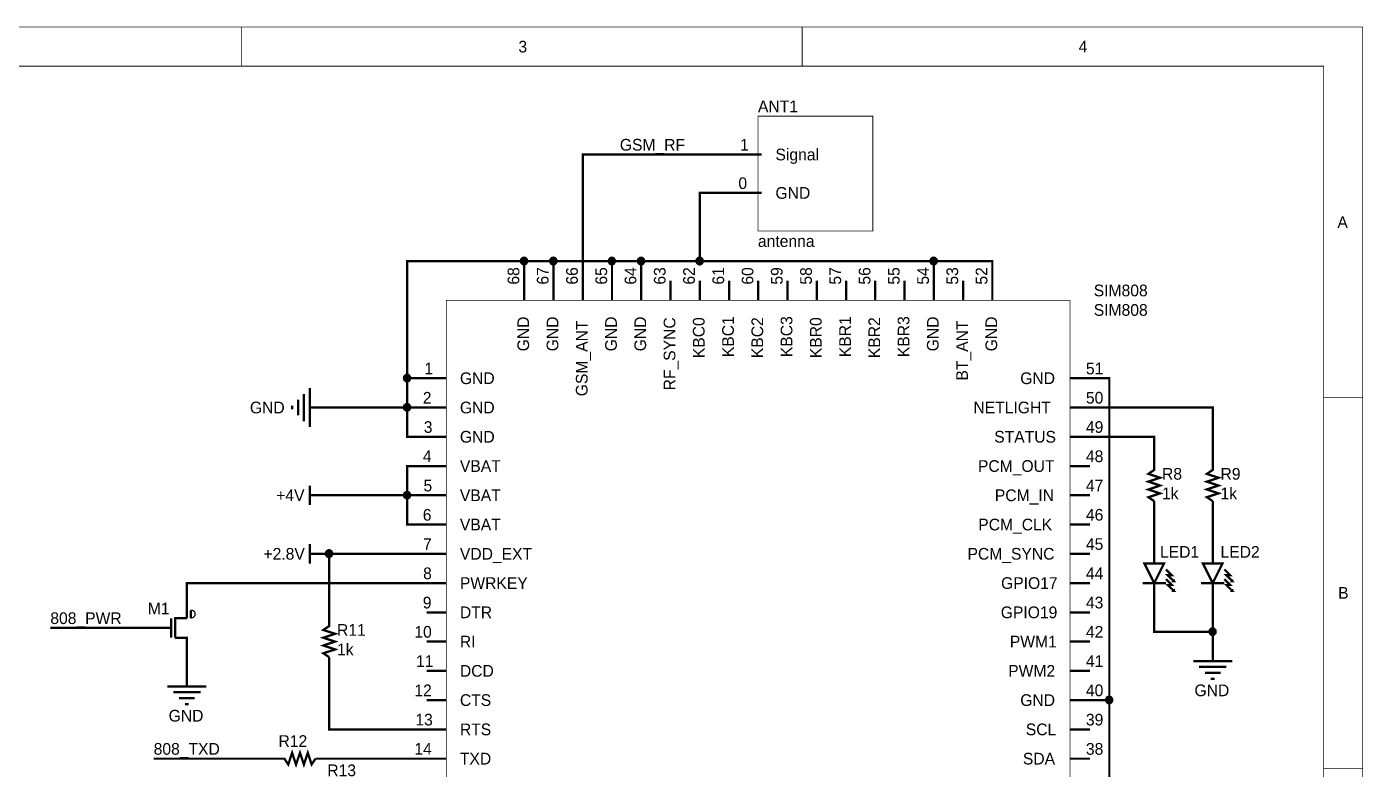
# Model space of a CAD drawing. Extents: x 0 to 292, y 0 to 193.
# Drawn here: x 118.1 to 292.1, y 96.4 to 193.1 of the extents above; entities that cross this region are included whole.
import ezdxf

# ---------------------------------------------------------------- set-up
doc = ezdxf.new("R2010")
doc.units = 0
doc.layers.add('SHEET', color=255, linetype='CONTINUOUS')

msp = doc.modelspace()

# ---------------------------------------------------------------- linework, layer by layer
at = {"layer": 'SHEET'}
for points, const_width in [([(0, 193.04), (292.06, 193.04), (292.06, 0.04), (0, 0.04), (0, 193.04)], 0.0991), ([(146.05, 187.96), (146.05, 193.04)], 0.0991), ([(219.07, 187.96), (219.07, 193.04)], 0.0991), ([(5.08, 187.96), (286.98, 187.96), (286.98, 5.12), (5.08, 5.12), (5.08, 187.96)], 0.0991), ([(213.32, 181.45), (228.28, 181.45), (228.28, 166.49), (213.32, 166.49), (213.32, 181.45)], 0.0991), ([(190.5, 160.02), (190.5, 176.45), (210.82, 176.45)], 0.3), ([(213.82, 176.45), (210.82, 176.45)], 0.3), ([(210.82, 171.45), (205.74, 171.45), (205.74, 162.56)], 0.3), ([(213.82, 171.45), (210.82, 171.45)], 0.3), ([(198.12, 160.02), (198.12, 162.56), (194.31, 162.56), (186.69, 162.56), (182.88, 162.56), (167.64, 162.56), (167.64, 147.32)], 0.3), ([(182.88, 160.02), (182.88, 162.56)], 0.3), ([(186.69, 160.02), (186.69, 162.56)], 0.3), ([(194.31, 160.02), (194.31, 162.56)], 0.3), ([(243.84, 160.02), (243.84, 162.56), (236.22, 162.56), (205.74, 162.56), (198.12, 162.56)], 0.3), ([(236.22, 160.02), (236.22, 162.56)], 0.3), ([(182.88, 157.48), (182.88, 160.02)], 0.3), ([(186.69, 157.48), (186.69, 160.02)], 0.3), ([(190.5, 157.48), (190.5, 160.02)], 0.3), ([(194.31, 157.48), (194.31, 160.02)], 0.3), ([(198.12, 157.48), (198.12, 160.02)], 0.3), ([(201.93, 157.48), (201.93, 160.02)], 0.3), ([(205.74, 157.48), (205.74, 160.02)], 0.3), ([(209.55, 157.48), (209.55, 160.02)], 0.3), ([(213.36, 157.48), (213.36, 160.02)], 0.3), ([(217.17, 157.48), (217.17, 160.02)], 0.3), ([(220.98, 157.48), (220.98, 160.02)], 0.3), ([(224.79, 157.48), (224.79, 160.02)], 0.3), ([(228.6, 157.48), (228.6, 160.02)], 0.3), ([(232.41, 157.48), (232.41, 160.02)], 0.3), ([(236.22, 157.48), (236.22, 160.02)], 0.3), ([(240.03, 157.48), (240.03, 160.02)], 0.3), ([(243.84, 157.48), (243.84, 160.02)], 0.3), ([(172.72, 157.48), (253.96, 157.48), (253.96, 76.24), (172.72, 76.24), (172.72, 157.48)], 0.0991), ([(170.18, 147.32), (167.64, 147.32), (167.64, 143.51), (167.64, 139.7), (170.18, 139.7)], 0.3), ([(172.72, 147.32), (170.18, 147.32)], 0.3), ([(254, 147.32), (256.54, 147.32)], 0.3), ([(256.54, 147.32), (259.08, 147.32), (259.08, 105.41), (259.08, 90.17)], 0.3), ([(153.42, 144.53), (153.42, 142.49)], 0.3), ([(154.18, 145.29), (154.18, 141.73)], 0.3), ([(154.94, 146.05), (154.94, 140.97)], 0.3), ([(287.02, 144.78), (292.1, 144.78)], 0.0991), ([(152.65, 143.76), (152.65, 143.26)], 0.3), ([(157.48, 143.51), (154.94, 143.51)], 0.3), ([(167.64, 143.51), (157.48, 143.51)], 0.3), ([(170.18, 143.51), (167.64, 143.51)], 0.3), ([(172.72, 143.51), (170.18, 143.51)], 0.3), ([(254, 143.51), (256.54, 143.51)], 0.3), ([(256.54, 143.51), (272.54, 143.51), (272.54, 138.43)], 0.3), ([(172.72, 139.7), (170.18, 139.7)], 0.3), ([(254, 139.7), (256.54, 139.7)], 0.3), ([(256.54, 139.7), (264.92, 139.7), (264.92, 138.43)], 0.3), ([(264.92, 135.89), (264.92, 138.43)], 0.3), ([(272.54, 135.89), (272.54, 138.43)], 0.3), ([(170.18, 135.89), (167.64, 135.89), (167.64, 132.08), (167.64, 128.27), (170.18, 128.27)], 0.3), ([(172.72, 135.89), (170.18, 135.89)], 0.3), ([(254, 135.89), (256.54, 135.89)], 0.3), ([(264.92, 135.89), (264.92, 135.38), (264.16, 134.87), (265.68, 134.37), (264.16, 133.86), (265.68, 133.35), (264.16, 132.84), (265.68, 132.33), (264.16, 131.83), (264.92, 131.32)], 0.3), ([(272.54, 135.89), (272.54, 135.38), (271.78, 134.87), (273.3, 134.37), (271.78, 133.86), (273.3, 133.35), (271.78, 132.84), (273.3, 132.33), (271.78, 131.83), (272.54, 131.32)], 0.3), ([(154.94, 133.35), (154.94, 130.81)], 0.3), ([(157.48, 132.08), (154.94, 132.08)], 0.3), ([(167.64, 132.08), (157.48, 132.08)], 0.3), ([(170.18, 132.08), (167.64, 132.08)], 0.3), ([(172.72, 132.08), (170.18, 132.08)], 0.3), ([(254, 132.08), (256.54, 132.08)], 0.3), ([(264.92, 130.81), (264.92, 131.32)], 0.3), ([(264.92, 130.81), (264.92, 128.27)], 0.3), ([(272.54, 130.81), (272.54, 131.32)], 0.3), ([(272.54, 130.81), (272.54, 128.27)], 0.3), ([(172.72, 128.27), (170.18, 128.27)], 0.3), ([(254, 128.27), (256.54, 128.27)], 0.3), ([(264.92, 128.27), (264.92, 125.73)], 0.3), ([(272.54, 128.27), (272.54, 125.73)], 0.3), ([(154.94, 125.73), (154.94, 123.19)], 0.3), ([(264.92, 123.19), (264.92, 125.73)], 0.3), ([(272.54, 123.19), (272.54, 125.73)], 0.3), ([(157.48, 124.46), (154.94, 124.46)], 0.3), ([(157.48, 118.11), (157.48, 124.46), (170.18, 124.46)], 0.3), ([(172.72, 124.46), (170.18, 124.46)], 0.3), ([(254, 124.46), (256.54, 124.46)], 0.3), ([(263.65, 123.19), (264.92, 120.65), (266.19, 123.19), (263.65, 123.19)], 0.3), ([(266.45, 122.43), (267.21, 121.67), (266.7, 121.67), (267.46, 120.9), (267.21, 120.9), (267.46, 120.9), (267.46, 121.16)], 0.3), ([(271.27, 123.19), (272.54, 120.65), (273.81, 123.19), (271.27, 123.19)], 0.3), ([(274.07, 122.43), (274.83, 121.67), (274.32, 121.67), (275.08, 120.9), (274.83, 120.9), (275.08, 120.9), (275.08, 121.16)], 0.3), ([(170.18, 120.65), (138.94, 120.65), (138.94, 119.89)], 0.3), ([(172.72, 120.65), (170.18, 120.65)], 0.3), ([(254, 120.65), (256.54, 120.65)], 0.3), ([(266.45, 120.65), (263.4, 120.65)], 0.3), ([(264.92, 120.65), (264.92, 118.11)], 0.3), ([(266.45, 121.16), (267.21, 120.4), (266.7, 120.4), (267.46, 119.63), (267.21, 119.63), (267.46, 119.63), (267.46, 119.89)], 0.3), ([(274.07, 120.65), (271.02, 120.65)], 0.3), ([(272.54, 120.65), (272.54, 118.11)], 0.3), ([(274.07, 121.16), (274.83, 120.4), (274.32, 120.4), (275.08, 119.63), (274.83, 119.63), (275.08, 119.63), (275.08, 119.89)], 0.3), ([(138.94, 117.35), (138.94, 119.89)], 0.3), ([(138.94, 116.08), (138.94, 117.35)], 0.3), ([(139.45, 117.09), (139.45, 116.08)], 0.3), ([(157.48, 115.57), (157.48, 118.11)], 0.3), ([(172.72, 116.84), (170.18, 116.84)], 0.3), ([(254, 116.84), (256.54, 116.84)], 0.3), ([(264.92, 118.11), (264.92, 114.3), (272.54, 114.3)], 0.3), ([(272.54, 118.11), (272.54, 114.3), (272.54, 113.03)], 0.3), ([(133.35, 114.81), (121.16, 114.81)], 0.3), ([(135.89, 114.81), (133.35, 114.81)], 0.3), ([(136.91, 114.81), (135.89, 114.81)], 0.3), ([(136.91, 113.54), (136.91, 116.08)], 0.3), ([(137.41, 113.54), (137.41, 116.08), (138.94, 116.08)], 0.3), ([(157.48, 115.57), (157.48, 115.06), (156.72, 114.55), (158.24, 114.05), (156.72, 113.54), (158.24, 113.03), (156.72, 112.52), (158.24, 112.01), (156.72, 111.51), (157.48, 111)], 0.3), ([(137.41, 113.54), (138.94, 113.54), (138.94, 112.27)], 0.3), ([(172.72, 113.03), (170.18, 113.03)], 0.3), ([(254, 113.03), (256.54, 113.03)], 0.3), ([(272.54, 113.03), (272.54, 110.49)], 0.3), ([(138.94, 112.27), (138.94, 109.73)], 0.3), ([(138.94, 109.73), (138.94, 107.19)], 0.3), ([(157.48, 110.49), (157.48, 111)], 0.3), ([(157.48, 110.49), (157.48, 107.95)], 0.3), ([(270, 110.49), (275.08, 110.49)], 0.3), ([(270.76, 109.73), (274.32, 109.73)], 0.3), ([(170.18, 101.6), (157.48, 101.6), (157.48, 107.95)], 0.3), ([(172.72, 109.22), (170.18, 109.22)], 0.3), ([(254, 109.22), (256.54, 109.22)], 0.3), ([(271.53, 108.97), (273.56, 108.97)], 0.3), ([(272.29, 108.2), (272.8, 108.2)], 0.3), ([(136.4, 107.19), (141.48, 107.19)], 0.3), ([(137.16, 106.43), (140.72, 106.43)], 0.3), ([(137.92, 105.66), (139.95, 105.66)], 0.3), ([(138.68, 104.9), (139.19, 104.9)], 0.3), ([(172.72, 105.41), (170.18, 105.41)], 0.3), ([(254, 105.41), (256.54, 105.41)], 0.3), ([(256.54, 105.41), (259.08, 105.41)], 0.3), ([(172.72, 101.6), (170.18, 101.6)], 0.3), ([(254, 101.6), (256.54, 101.6)], 0.3), ([(134.62, 97.79), (148.59, 97.79)], 0.3), ([(151.13, 97.79), (148.59, 97.79)], 0.3), ([(151.13, 97.79), (151.64, 97.79), (152.15, 97.03), (152.65, 98.55), (153.16, 97.03), (153.67, 98.55), (154.18, 97.03), (154.69, 98.55), (155.19, 97.03), (155.7, 97.79)], 0.3), ([(156.21, 97.79), (155.7, 97.79)], 0.3), ([(156.21, 97.79), (158.75, 97.79)], 0.3), ([(158.75, 97.79), (170.18, 97.79)], 0.3), ([(172.72, 97.79), (170.18, 97.79)], 0.3), ([(254, 97.79), (256.54, 97.79)], 0.3), ([(287.02, 96.52), (292.1, 96.52)], 0.0991)]:
    msp.add_lwpolyline(points, dxfattribs=dict(at, const_width=const_width))
at = {"layer": 'SHEET', "const_width": 0.508}
for points in [[(182.63, 162.56, 1), (183.13, 162.56, 1)], [(186.44, 162.56, 1), (186.94, 162.56, 1)], [(194.06, 162.56, 1), (194.56, 162.56, 1)], [(197.87, 162.56, 1), (198.37, 162.56, 1)], [(205.49, 162.56, 1), (205.99, 162.56, 1)], [(235.97, 162.56, 1), (236.47, 162.56, 1)], [(167.39, 147.32, 1), (167.89, 147.32, 1)], [(167.39, 143.51, 1), (167.89, 143.51, 1)], [(167.39, 132.08, 1), (167.89, 132.08, 1)], [(157.23, 124.46, 1), (157.73, 124.46, 1)], [(272.29, 114.3, 1), (272.8, 114.3, 1)], [(258.83, 105.41, 1), (259.33, 105.41, 1)]]:
    msp.add_lwpolyline(points, format="xyb", close=True, dxfattribs=at)
at = {"layer": 'SHEET'}
for points in [[(182.86, 163.07), (182.76, 163.06), (182.67, 163.03), (182.59, 162.99), (182.51, 162.93), (182.45, 162.85), (182.41, 162.77), (182.38, 162.68), (182.37, 162.58), (182.38, 162.49), (182.41, 162.39), (182.45, 162.31), (182.51, 162.24), (182.59, 162.18), (182.67, 162.13), (182.76, 162.1), (182.86, 162.09), (182.95, 162.1), (183.05, 162.13), (183.13, 162.18), (183.2, 162.24), (183.26, 162.31), (183.31, 162.39), (183.34, 162.49), (183.35, 162.58), (183.34, 162.68), (183.31, 162.77), (183.26, 162.85), (183.2, 162.93), (183.13, 162.99), (183.05, 163.03), (182.95, 163.06)], [(182.86, 163.07), (182.76, 163.06), (182.67, 163.03), (182.59, 162.99), (182.51, 162.93), (182.45, 162.85), (182.41, 162.77), (182.38, 162.68), (182.37, 162.58), (182.38, 162.49), (182.41, 162.39), (182.45, 162.31), (182.51, 162.24), (182.59, 162.18), (182.67, 162.13), (182.76, 162.1), (182.86, 162.09), (182.95, 162.1), (183.05, 162.13), (183.13, 162.18), (183.2, 162.24), (183.26, 162.31), (183.31, 162.39), (183.34, 162.49), (183.35, 162.58), (183.34, 162.68), (183.31, 162.77), (183.26, 162.85), (183.2, 162.93), (183.13, 162.99), (183.05, 163.03), (182.95, 163.06)], [(182.86, 163.07), (182.76, 163.06), (182.67, 163.03), (182.59, 162.99), (182.51, 162.93), (182.45, 162.85), (182.41, 162.77), (182.38, 162.68), (182.37, 162.58), (182.38, 162.49), (182.41, 162.39), (182.45, 162.31), (182.51, 162.24), (182.59, 162.18), (182.67, 162.13), (182.76, 162.1), (182.86, 162.09), (182.95, 162.1), (183.05, 162.13), (183.13, 162.18), (183.2, 162.24), (183.26, 162.31), (183.31, 162.39), (183.34, 162.49), (183.35, 162.58), (183.34, 162.68), (183.31, 162.77), (183.26, 162.85), (183.2, 162.93), (183.13, 162.99), (183.05, 163.03), (182.95, 163.06)], [(182.86, 163.07), (182.76, 163.06), (182.67, 163.03), (182.59, 162.99), (182.51, 162.93), (182.45, 162.85), (182.41, 162.77), (182.38, 162.68), (182.37, 162.58), (182.38, 162.49), (182.41, 162.39), (182.45, 162.31), (182.51, 162.24), (182.59, 162.18), (182.67, 162.13), (182.76, 162.1), (182.86, 162.09), (182.95, 162.1), (183.05, 162.13), (183.13, 162.18), (183.2, 162.24), (183.26, 162.31), (183.31, 162.39), (183.34, 162.49), (183.35, 162.58), (183.34, 162.68), (183.31, 162.77), (183.26, 162.85), (183.2, 162.93), (183.13, 162.99), (183.05, 163.03), (182.95, 163.06)], [(186.67, 163.07), (186.57, 163.06), (186.48, 163.03), (186.4, 162.99), (186.32, 162.93), (186.26, 162.85), (186.22, 162.77), (186.19, 162.68), (186.18, 162.58), (186.19, 162.49), (186.22, 162.39), (186.26, 162.31), (186.32, 162.24), (186.4, 162.18), (186.48, 162.13), (186.57, 162.1), (186.67, 162.09), (186.76, 162.1), (186.86, 162.13), (186.94, 162.18), (187.01, 162.24), (187.07, 162.31), (187.12, 162.39), (187.15, 162.49), (187.16, 162.58), (187.15, 162.68), (187.12, 162.77), (187.07, 162.85), (187.01, 162.93), (186.94, 162.99), (186.86, 163.03), (186.76, 163.06)], [(186.67, 163.07), (186.57, 163.06), (186.48, 163.03), (186.4, 162.99), (186.32, 162.93), (186.26, 162.85), (186.22, 162.77), (186.19, 162.68), (186.18, 162.58), (186.19, 162.49), (186.22, 162.39), (186.26, 162.31), (186.32, 162.24), (186.4, 162.18), (186.48, 162.13), (186.57, 162.1), (186.67, 162.09), (186.76, 162.1), (186.86, 162.13), (186.94, 162.18), (187.01, 162.24), (187.07, 162.31), (187.12, 162.39), (187.15, 162.49), (187.16, 162.58), (187.15, 162.68), (187.12, 162.77), (187.07, 162.85), (187.01, 162.93), (186.94, 162.99), (186.86, 163.03), (186.76, 163.06)], [(186.67, 163.07), (186.57, 163.06), (186.48, 163.03), (186.4, 162.99), (186.32, 162.93), (186.26, 162.85), (186.22, 162.77), (186.19, 162.68), (186.18, 162.58), (186.19, 162.49), (186.22, 162.39), (186.26, 162.31), (186.32, 162.24), (186.4, 162.18), (186.48, 162.13), (186.57, 162.1), (186.67, 162.09), (186.76, 162.1), (186.86, 162.13), (186.94, 162.18), (187.01, 162.24), (187.07, 162.31), (187.12, 162.39), (187.15, 162.49), (187.16, 162.58), (187.15, 162.68), (187.12, 162.77), (187.07, 162.85), (187.01, 162.93), (186.94, 162.99), (186.86, 163.03), (186.76, 163.06)], [(186.67, 163.07), (186.57, 163.06), (186.48, 163.03), (186.4, 162.99), (186.32, 162.93), (186.26, 162.85), (186.22, 162.77), (186.19, 162.68), (186.18, 162.58), (186.19, 162.49), (186.22, 162.39), (186.26, 162.31), (186.32, 162.24), (186.4, 162.18), (186.48, 162.13), (186.57, 162.1), (186.67, 162.09), (186.76, 162.1), (186.86, 162.13), (186.94, 162.18), (187.01, 162.24), (187.07, 162.31), (187.12, 162.39), (187.15, 162.49), (187.16, 162.58), (187.15, 162.68), (187.12, 162.77), (187.07, 162.85), (187.01, 162.93), (186.94, 162.99), (186.86, 163.03), (186.76, 163.06)], [(194.29, 163.07), (194.19, 163.06), (194.1, 163.03), (194.02, 162.99), (193.94, 162.93), (193.88, 162.85), (193.84, 162.77), (193.81, 162.68), (193.8, 162.58), (193.81, 162.49), (193.84, 162.39), (193.88, 162.31), (193.94, 162.24), (194.02, 162.18), (194.1, 162.13), (194.19, 162.1), (194.29, 162.09), (194.38, 162.1), (194.48, 162.13), (194.56, 162.18), (194.63, 162.24), (194.69, 162.31), (194.74, 162.39), (194.77, 162.49), (194.78, 162.58), (194.77, 162.68), (194.74, 162.77), (194.69, 162.85), (194.63, 162.93), (194.56, 162.99), (194.48, 163.03), (194.38, 163.06)], [(194.29, 163.07), (194.19, 163.06), (194.1, 163.03), (194.02, 162.99), (193.94, 162.93), (193.88, 162.85), (193.84, 162.77), (193.81, 162.68), (193.8, 162.58), (193.81, 162.49), (193.84, 162.39), (193.88, 162.31), (193.94, 162.24), (194.02, 162.18), (194.1, 162.13), (194.19, 162.1), (194.29, 162.09), (194.38, 162.1), (194.48, 162.13), (194.56, 162.18), (194.63, 162.24), (194.69, 162.31), (194.74, 162.39), (194.77, 162.49), (194.78, 162.58), (194.77, 162.68), (194.74, 162.77), (194.69, 162.85), (194.63, 162.93), (194.56, 162.99), (194.48, 163.03), (194.38, 163.06)], [(194.29, 163.07), (194.19, 163.06), (194.1, 163.03), (194.02, 162.99), (193.94, 162.93), (193.88, 162.85), (193.84, 162.77), (193.81, 162.68), (193.8, 162.58), (193.81, 162.49), (193.84, 162.39), (193.88, 162.31), (193.94, 162.24), (194.02, 162.18), (194.1, 162.13), (194.19, 162.1), (194.29, 162.09), (194.38, 162.1), (194.48, 162.13), (194.56, 162.18), (194.63, 162.24), (194.69, 162.31), (194.74, 162.39), (194.77, 162.49), (194.78, 162.58), (194.77, 162.68), (194.74, 162.77), (194.69, 162.85), (194.63, 162.93), (194.56, 162.99), (194.48, 163.03), (194.38, 163.06)], [(194.29, 163.07), (194.19, 163.06), (194.1, 163.03), (194.02, 162.99), (193.94, 162.93), (193.88, 162.85), (193.84, 162.77), (193.81, 162.68), (193.8, 162.58), (193.81, 162.49), (193.84, 162.39), (193.88, 162.31), (193.94, 162.24), (194.02, 162.18), (194.1, 162.13), (194.19, 162.1), (194.29, 162.09), (194.38, 162.1), (194.48, 162.13), (194.56, 162.18), (194.63, 162.24), (194.69, 162.31), (194.74, 162.39), (194.77, 162.49), (194.78, 162.58), (194.77, 162.68), (194.74, 162.77), (194.69, 162.85), (194.63, 162.93), (194.56, 162.99), (194.48, 163.03), (194.38, 163.06)], [(198.1, 163.07), (198, 163.06), (197.91, 163.03), (197.83, 162.99), (197.76, 162.93), (197.69, 162.85), (197.65, 162.77), (197.62, 162.68), (197.61, 162.58), (197.62, 162.49), (197.65, 162.39), (197.69, 162.31), (197.76, 162.24), (197.83, 162.18), (197.91, 162.13), (198, 162.1), (198.1, 162.09), (198.19, 162.1), (198.29, 162.13), (198.37, 162.18), (198.44, 162.24), (198.5, 162.31), (198.55, 162.39), (198.58, 162.49), (198.59, 162.58), (198.58, 162.68), (198.55, 162.77), (198.5, 162.85), (198.44, 162.93), (198.37, 162.99), (198.29, 163.03), (198.19, 163.06)], [(198.1, 163.07), (198, 163.06), (197.91, 163.03), (197.83, 162.99), (197.76, 162.93), (197.69, 162.85), (197.65, 162.77), (197.62, 162.68), (197.61, 162.58), (197.62, 162.49), (197.65, 162.39), (197.69, 162.31), (197.76, 162.24), (197.83, 162.18), (197.91, 162.13), (198, 162.1), (198.1, 162.09), (198.19, 162.1), (198.29, 162.13), (198.37, 162.18), (198.44, 162.24), (198.5, 162.31), (198.55, 162.39), (198.58, 162.49), (198.59, 162.58), (198.58, 162.68), (198.55, 162.77), (198.5, 162.85), (198.44, 162.93), (198.37, 162.99), (198.29, 163.03), (198.19, 163.06)], [(198.1, 163.07), (198, 163.06), (197.91, 163.03), (197.83, 162.99), (197.76, 162.93), (197.69, 162.85), (197.65, 162.77), (197.62, 162.68), (197.61, 162.58), (197.62, 162.49), (197.65, 162.39), (197.69, 162.31), (197.76, 162.24), (197.83, 162.18), (197.91, 162.13), (198, 162.1), (198.1, 162.09), (198.19, 162.1), (198.29, 162.13), (198.37, 162.18), (198.44, 162.24), (198.5, 162.31), (198.55, 162.39), (198.58, 162.49), (198.59, 162.58), (198.58, 162.68), (198.55, 162.77), (198.5, 162.85), (198.44, 162.93), (198.37, 162.99), (198.29, 163.03), (198.19, 163.06)], [(198.1, 163.07), (198, 163.06), (197.91, 163.03), (197.83, 162.99), (197.76, 162.93), (197.69, 162.85), (197.65, 162.77), (197.62, 162.68), (197.61, 162.58), (197.62, 162.49), (197.65, 162.39), (197.69, 162.31), (197.76, 162.24), (197.83, 162.18), (197.91, 162.13), (198, 162.1), (198.1, 162.09), (198.19, 162.1), (198.29, 162.13), (198.37, 162.18), (198.44, 162.24), (198.5, 162.31), (198.55, 162.39), (198.58, 162.49), (198.59, 162.58), (198.58, 162.68), (198.55, 162.77), (198.5, 162.85), (198.44, 162.93), (198.37, 162.99), (198.29, 163.03), (198.19, 163.06)], [(205.72, 163.07), (205.62, 163.06), (205.53, 163.03), (205.45, 162.99), (205.38, 162.93), (205.31, 162.85), (205.27, 162.77), (205.24, 162.68), (205.23, 162.58), (205.24, 162.49), (205.27, 162.39), (205.31, 162.31), (205.38, 162.24), (205.45, 162.18), (205.53, 162.13), (205.62, 162.1), (205.72, 162.09), (205.81, 162.1), (205.91, 162.13), (205.99, 162.18), (206.06, 162.24), (206.12, 162.31), (206.17, 162.39), (206.2, 162.49), (206.21, 162.58), (206.2, 162.68), (206.17, 162.77), (206.12, 162.85), (206.06, 162.93), (205.99, 162.99), (205.91, 163.03), (205.81, 163.06)], [(205.72, 163.07), (205.62, 163.06), (205.53, 163.03), (205.45, 162.99), (205.38, 162.93), (205.31, 162.85), (205.27, 162.77), (205.24, 162.68), (205.23, 162.58), (205.24, 162.49), (205.27, 162.39), (205.31, 162.31), (205.38, 162.24), (205.45, 162.18), (205.53, 162.13), (205.62, 162.1), (205.72, 162.09), (205.81, 162.1), (205.91, 162.13), (205.99, 162.18), (206.06, 162.24), (206.12, 162.31), (206.17, 162.39), (206.2, 162.49), (206.21, 162.58), (206.2, 162.68), (206.17, 162.77), (206.12, 162.85), (206.06, 162.93), (205.99, 162.99), (205.91, 163.03), (205.81, 163.06)], [(205.72, 163.07), (205.62, 163.06), (205.53, 163.03), (205.45, 162.99), (205.38, 162.93), (205.31, 162.85), (205.27, 162.77), (205.24, 162.68), (205.23, 162.58), (205.24, 162.49), (205.27, 162.39), (205.31, 162.31), (205.38, 162.24), (205.45, 162.18), (205.53, 162.13), (205.62, 162.1), (205.72, 162.09), (205.81, 162.1), (205.91, 162.13), (205.99, 162.18), (206.06, 162.24), (206.12, 162.31), (206.17, 162.39), (206.2, 162.49), (206.21, 162.58), (206.2, 162.68), (206.17, 162.77), (206.12, 162.85), (206.06, 162.93), (205.99, 162.99), (205.91, 163.03), (205.81, 163.06)], [(205.72, 163.07), (205.62, 163.06), (205.53, 163.03), (205.45, 162.99), (205.38, 162.93), (205.31, 162.85), (205.27, 162.77), (205.24, 162.68), (205.23, 162.58), (205.24, 162.49), (205.27, 162.39), (205.31, 162.31), (205.38, 162.24), (205.45, 162.18), (205.53, 162.13), (205.62, 162.1), (205.72, 162.09), (205.81, 162.1), (205.91, 162.13), (205.99, 162.18), (206.06, 162.24), (206.12, 162.31), (206.17, 162.39), (206.2, 162.49), (206.21, 162.58), (206.2, 162.68), (206.17, 162.77), (206.12, 162.85), (206.06, 162.93), (205.99, 162.99), (205.91, 163.03), (205.81, 163.06)], [(236.2, 163.07), (236.1, 163.06), (236.01, 163.03), (235.93, 162.99), (235.85, 162.93), (235.79, 162.85), (235.75, 162.77), (235.72, 162.68), (235.71, 162.58), (235.72, 162.49), (235.75, 162.39), (235.79, 162.31), (235.85, 162.24), (235.93, 162.18), (236.01, 162.13), (236.1, 162.1), (236.2, 162.09), (236.29, 162.1), (236.38, 162.13), (236.47, 162.18), (236.54, 162.24), (236.6, 162.31), (236.65, 162.39), (236.68, 162.49), (236.69, 162.58), (236.68, 162.68), (236.65, 162.77), (236.6, 162.85), (236.54, 162.93), (236.47, 162.99), (236.38, 163.03), (236.29, 163.06)], [(236.2, 163.07), (236.1, 163.06), (236.01, 163.03), (235.93, 162.99), (235.85, 162.93), (235.79, 162.85), (235.75, 162.77), (235.72, 162.68), (235.71, 162.58), (235.72, 162.49), (235.75, 162.39), (235.79, 162.31), (235.85, 162.24), (235.93, 162.18), (236.01, 162.13), (236.1, 162.1), (236.2, 162.09), (236.29, 162.1), (236.38, 162.13), (236.47, 162.18), (236.54, 162.24), (236.6, 162.31), (236.65, 162.39), (236.68, 162.49), (236.69, 162.58), (236.68, 162.68), (236.65, 162.77), (236.6, 162.85), (236.54, 162.93), (236.47, 162.99), (236.38, 163.03), (236.29, 163.06)], [(236.2, 163.07), (236.1, 163.06), (236.01, 163.03), (235.93, 162.99), (235.85, 162.93), (235.79, 162.85), (235.75, 162.77), (235.72, 162.68), (235.71, 162.58), (235.72, 162.49), (235.75, 162.39), (235.79, 162.31), (235.85, 162.24), (235.93, 162.18), (236.01, 162.13), (236.1, 162.1), (236.2, 162.09), (236.29, 162.1), (236.38, 162.13), (236.47, 162.18), (236.54, 162.24), (236.6, 162.31), (236.65, 162.39), (236.68, 162.49), (236.69, 162.58), (236.68, 162.68), (236.65, 162.77), (236.6, 162.85), (236.54, 162.93), (236.47, 162.99), (236.38, 163.03), (236.29, 163.06)], [(236.2, 163.07), (236.1, 163.06), (236.01, 163.03), (235.93, 162.99), (235.85, 162.93), (235.79, 162.85), (235.75, 162.77), (235.72, 162.68), (235.71, 162.58), (235.72, 162.49), (235.75, 162.39), (235.79, 162.31), (235.85, 162.24), (235.93, 162.18), (236.01, 162.13), (236.1, 162.1), (236.2, 162.09), (236.29, 162.1), (236.38, 162.13), (236.47, 162.18), (236.54, 162.24), (236.6, 162.31), (236.65, 162.39), (236.68, 162.49), (236.69, 162.58), (236.68, 162.68), (236.65, 162.77), (236.6, 162.85), (236.54, 162.93), (236.47, 162.99), (236.38, 163.03), (236.29, 163.06)], [(167.62, 147.83), (167.52, 147.82), (167.43, 147.79), (167.35, 147.75), (167.27, 147.69), (167.21, 147.61), (167.17, 147.53), (167.14, 147.44), (167.13, 147.34), (167.14, 147.25), (167.17, 147.15), (167.21, 147.07), (167.27, 147), (167.35, 146.94), (167.43, 146.89), (167.52, 146.86), (167.62, 146.85), (167.71, 146.86), (167.81, 146.89), (167.89, 146.94), (167.96, 147), (168.02, 147.07), (168.07, 147.15), (168.1, 147.25), (168.11, 147.34), (168.1, 147.44), (168.07, 147.53), (168.02, 147.61), (167.96, 147.69), (167.89, 147.75), (167.81, 147.79), (167.71, 147.82)], [(167.62, 147.83), (167.52, 147.82), (167.43, 147.79), (167.35, 147.75), (167.27, 147.69), (167.21, 147.61), (167.17, 147.53), (167.14, 147.44), (167.13, 147.34), (167.14, 147.25), (167.17, 147.15), (167.21, 147.07), (167.27, 147), (167.35, 146.94), (167.43, 146.89), (167.52, 146.86), (167.62, 146.85), (167.71, 146.86), (167.81, 146.89), (167.89, 146.94), (167.96, 147), (168.02, 147.07), (168.07, 147.15), (168.1, 147.25), (168.11, 147.34), (168.1, 147.44), (168.07, 147.53), (168.02, 147.61), (167.96, 147.69), (167.89, 147.75), (167.81, 147.79), (167.71, 147.82)], [(167.62, 147.83), (167.52, 147.82), (167.43, 147.79), (167.35, 147.75), (167.27, 147.69), (167.21, 147.61), (167.17, 147.53), (167.14, 147.44), (167.13, 147.34), (167.14, 147.25), (167.17, 147.15), (167.21, 147.07), (167.27, 147), (167.35, 146.94), (167.43, 146.89), (167.52, 146.86), (167.62, 146.85), (167.71, 146.86), (167.81, 146.89), (167.89, 146.94), (167.96, 147), (168.02, 147.07), (168.07, 147.15), (168.1, 147.25), (168.11, 147.34), (168.1, 147.44), (168.07, 147.53), (168.02, 147.61), (167.96, 147.69), (167.89, 147.75), (167.81, 147.79), (167.71, 147.82)], [(167.62, 147.83), (167.52, 147.82), (167.43, 147.79), (167.35, 147.75), (167.27, 147.69), (167.21, 147.61), (167.17, 147.53), (167.14, 147.44), (167.13, 147.34), (167.14, 147.25), (167.17, 147.15), (167.21, 147.07), (167.27, 147), (167.35, 146.94), (167.43, 146.89), (167.52, 146.86), (167.62, 146.85), (167.71, 146.86), (167.81, 146.89), (167.89, 146.94), (167.96, 147), (168.02, 147.07), (168.07, 147.15), (168.1, 147.25), (168.11, 147.34), (168.1, 147.44), (168.07, 147.53), (168.02, 147.61), (167.96, 147.69), (167.89, 147.75), (167.81, 147.79), (167.71, 147.82)], [(168.11, 143.53), (168.1, 143.63), (168.07, 143.72), (168.02, 143.8), (167.96, 143.88), (167.89, 143.94), (167.81, 143.98), (167.71, 144.01), (167.62, 144.02), (167.52, 144.01), (167.43, 143.98), (167.35, 143.94), (167.27, 143.88), (167.21, 143.8), (167.17, 143.72), (167.14, 143.63), (167.13, 143.53), (167.14, 143.44), (167.17, 143.35), (167.21, 143.26), (167.27, 143.19), (167.35, 143.13), (167.43, 143.08), (167.52, 143.05), (167.62, 143.05), (167.71, 143.05), (167.81, 143.08), (167.89, 143.13), (167.96, 143.19), (168.02, 143.26), (168.07, 143.35), (168.1, 143.44)], [(168.11, 143.53), (168.1, 143.63), (168.07, 143.72), (168.02, 143.8), (167.96, 143.88), (167.89, 143.94), (167.81, 143.98), (167.71, 144.01), (167.62, 144.02), (167.52, 144.01), (167.43, 143.98), (167.35, 143.94), (167.27, 143.88), (167.21, 143.8), (167.17, 143.72), (167.14, 143.63), (167.13, 143.53), (167.14, 143.44), (167.17, 143.35), (167.21, 143.26), (167.27, 143.19), (167.35, 143.13), (167.43, 143.08), (167.52, 143.05), (167.62, 143.05), (167.71, 143.05), (167.81, 143.08), (167.89, 143.13), (167.96, 143.19), (168.02, 143.26), (168.07, 143.35), (168.1, 143.44)], [(168.11, 143.53), (168.1, 143.63), (168.07, 143.72), (168.02, 143.8), (167.96, 143.88), (167.89, 143.94), (167.81, 143.98), (167.71, 144.01), (167.62, 144.02), (167.52, 144.01), (167.43, 143.98), (167.35, 143.94), (167.27, 143.88), (167.21, 143.8), (167.17, 143.72), (167.14, 143.63), (167.13, 143.53), (167.14, 143.44), (167.17, 143.35), (167.21, 143.26), (167.27, 143.19), (167.35, 143.13), (167.43, 143.08), (167.52, 143.05), (167.62, 143.05), (167.71, 143.05), (167.81, 143.08), (167.89, 143.13), (167.96, 143.19), (168.02, 143.26), (168.07, 143.35), (168.1, 143.44)], [(168.11, 143.53), (168.1, 143.63), (168.07, 143.72), (168.02, 143.8), (167.96, 143.88), (167.89, 143.94), (167.81, 143.98), (167.71, 144.01), (167.62, 144.02), (167.52, 144.01), (167.43, 143.98), (167.35, 143.94), (167.27, 143.88), (167.21, 143.8), (167.17, 143.72), (167.14, 143.63), (167.13, 143.53), (167.14, 143.44), (167.17, 143.35), (167.21, 143.26), (167.27, 143.19), (167.35, 143.13), (167.43, 143.08), (167.52, 143.05), (167.62, 143.05), (167.71, 143.05), (167.81, 143.08), (167.89, 143.13), (167.96, 143.19), (168.02, 143.26), (168.07, 143.35), (168.1, 143.44)], [(168.11, 143.53), (168.1, 143.63), (168.07, 143.72), (168.02, 143.8), (167.96, 143.88), (167.89, 143.94), (167.81, 143.98), (167.71, 144.01), (167.62, 144.02), (167.52, 144.01), (167.43, 143.98), (167.35, 143.94), (167.27, 143.88), (167.21, 143.8), (167.17, 143.72), (167.14, 143.63), (167.13, 143.53), (167.14, 143.44), (167.17, 143.35), (167.21, 143.26), (167.27, 143.19), (167.35, 143.13), (167.43, 143.08), (167.52, 143.05), (167.62, 143.05), (167.71, 143.05), (167.81, 143.08), (167.89, 143.13), (167.96, 143.19), (168.02, 143.26), (168.07, 143.35), (168.1, 143.44)], [(168.11, 143.53), (168.1, 143.63), (168.07, 143.72), (168.02, 143.8), (167.96, 143.88), (167.89, 143.94), (167.81, 143.98), (167.71, 144.01), (167.62, 144.02), (167.52, 144.01), (167.43, 143.98), (167.35, 143.94), (167.27, 143.88), (167.21, 143.8), (167.17, 143.72), (167.14, 143.63), (167.13, 143.53), (167.14, 143.44), (167.17, 143.35), (167.21, 143.26), (167.27, 143.19), (167.35, 143.13), (167.43, 143.08), (167.52, 143.05), (167.62, 143.05), (167.71, 143.05), (167.81, 143.08), (167.89, 143.13), (167.96, 143.19), (168.02, 143.26), (168.07, 143.35), (168.1, 143.44)], [(167.62, 132.59), (167.52, 132.58), (167.43, 132.55), (167.35, 132.51), (167.27, 132.45), (167.21, 132.37), (167.17, 132.29), (167.14, 132.2), (167.13, 132.1), (167.14, 132.01), (167.17, 131.91), (167.21, 131.83), (167.27, 131.76), (167.35, 131.7), (167.43, 131.65), (167.52, 131.62), (167.62, 131.61), (167.71, 131.62), (167.81, 131.65), (167.89, 131.7), (167.96, 131.76), (168.02, 131.83), (168.07, 131.91), (168.1, 132.01), (168.11, 132.1), (168.1, 132.2), (168.07, 132.29), (168.02, 132.37), (167.96, 132.45), (167.89, 132.51), (167.81, 132.55), (167.71, 132.58)], [(167.62, 132.59), (167.52, 132.58), (167.43, 132.55), (167.35, 132.51), (167.27, 132.45), (167.21, 132.37), (167.17, 132.29), (167.14, 132.2), (167.13, 132.1), (167.14, 132.01), (167.17, 131.91), (167.21, 131.83), (167.27, 131.76), (167.35, 131.7), (167.43, 131.65), (167.52, 131.62), (167.62, 131.61), (167.71, 131.62), (167.81, 131.65), (167.89, 131.7), (167.96, 131.76), (168.02, 131.83), (168.07, 131.91), (168.1, 132.01), (168.11, 132.1), (168.1, 132.2), (168.07, 132.29), (168.02, 132.37), (167.96, 132.45), (167.89, 132.51), (167.81, 132.55), (167.71, 132.58)], [(167.62, 132.59), (167.52, 132.58), (167.43, 132.55), (167.35, 132.51), (167.27, 132.45), (167.21, 132.37), (167.17, 132.29), (167.14, 132.2), (167.13, 132.1), (167.14, 132.01), (167.17, 131.91), (167.21, 131.83), (167.27, 131.76), (167.35, 131.7), (167.43, 131.65), (167.52, 131.62), (167.62, 131.61), (167.71, 131.62), (167.81, 131.65), (167.89, 131.7), (167.96, 131.76), (168.02, 131.83), (168.07, 131.91), (168.1, 132.01), (168.11, 132.1), (168.1, 132.2), (168.07, 132.29), (168.02, 132.37), (167.96, 132.45), (167.89, 132.51), (167.81, 132.55), (167.71, 132.58)], [(167.62, 132.59), (167.52, 132.58), (167.43, 132.55), (167.35, 132.51), (167.27, 132.45), (167.21, 132.37), (167.17, 132.29), (167.14, 132.2), (167.13, 132.1), (167.14, 132.01), (167.17, 131.91), (167.21, 131.83), (167.27, 131.76), (167.35, 131.7), (167.43, 131.65), (167.52, 131.62), (167.62, 131.61), (167.71, 131.62), (167.81, 131.65), (167.89, 131.7), (167.96, 131.76), (168.02, 131.83), (168.07, 131.91), (168.1, 132.01), (168.11, 132.1), (168.1, 132.2), (168.07, 132.29), (168.02, 132.37), (167.96, 132.45), (167.89, 132.51), (167.81, 132.55), (167.71, 132.58)], [(167.62, 132.59), (167.52, 132.58), (167.43, 132.55), (167.35, 132.51), (167.27, 132.45), (167.21, 132.37), (167.17, 132.29), (167.14, 132.2), (167.13, 132.1), (167.14, 132.01), (167.17, 131.91), (167.21, 131.83), (167.27, 131.76), (167.35, 131.7), (167.43, 131.65), (167.52, 131.62), (167.62, 131.61), (167.71, 131.62), (167.81, 131.65), (167.89, 131.7), (167.96, 131.76), (168.02, 131.83), (168.07, 131.91), (168.1, 132.01), (168.11, 132.1), (168.1, 132.2), (168.07, 132.29), (168.02, 132.37), (167.96, 132.45), (167.89, 132.51), (167.81, 132.55), (167.71, 132.58)], [(167.62, 132.59), (167.52, 132.58), (167.43, 132.55), (167.35, 132.51), (167.27, 132.45), (167.21, 132.37), (167.17, 132.29), (167.14, 132.2), (167.13, 132.1), (167.14, 132.01), (167.17, 131.91), (167.21, 131.83), (167.27, 131.76), (167.35, 131.7), (167.43, 131.65), (167.52, 131.62), (167.62, 131.61), (167.71, 131.62), (167.81, 131.65), (167.89, 131.7), (167.96, 131.76), (168.02, 131.83), (168.07, 131.91), (168.1, 132.01), (168.11, 132.1), (168.1, 132.2), (168.07, 132.29), (168.02, 132.37), (167.96, 132.45), (167.89, 132.51), (167.81, 132.55), (167.71, 132.58)], [(157.46, 124.97), (157.36, 124.96), (157.27, 124.93), (157.19, 124.89), (157.11, 124.83), (157.05, 124.75), (157.01, 124.67), (156.98, 124.58), (156.97, 124.48), (156.98, 124.39), (157.01, 124.3), (157.05, 124.21), (157.11, 124.14), (157.19, 124.08), (157.27, 124.03), (157.36, 124), (157.46, 123.99), (157.55, 124), (157.65, 124.03), (157.73, 124.08), (157.8, 124.14), (157.86, 124.21), (157.91, 124.3), (157.94, 124.39), (157.95, 124.48), (157.94, 124.58), (157.91, 124.67), (157.86, 124.75), (157.8, 124.83), (157.73, 124.89), (157.65, 124.93), (157.55, 124.96)], [(157.46, 124.97), (157.36, 124.96), (157.27, 124.93), (157.19, 124.89), (157.11, 124.83), (157.05, 124.75), (157.01, 124.67), (156.98, 124.58), (156.97, 124.48), (156.98, 124.39), (157.01, 124.3), (157.05, 124.21), (157.11, 124.14), (157.19, 124.08), (157.27, 124.03), (157.36, 124), (157.46, 123.99), (157.55, 124), (157.65, 124.03), (157.73, 124.08), (157.8, 124.14), (157.86, 124.21), (157.91, 124.3), (157.94, 124.39), (157.95, 124.48), (157.94, 124.58), (157.91, 124.67), (157.86, 124.75), (157.8, 124.83), (157.73, 124.89), (157.65, 124.93), (157.55, 124.96)], [(157.46, 124.97), (157.36, 124.96), (157.27, 124.93), (157.19, 124.89), (157.11, 124.83), (157.05, 124.75), (157.01, 124.67), (156.98, 124.58), (156.97, 124.48), (156.98, 124.39), (157.01, 124.3), (157.05, 124.21), (157.11, 124.14), (157.19, 124.08), (157.27, 124.03), (157.36, 124), (157.46, 123.99), (157.55, 124), (157.65, 124.03), (157.73, 124.08), (157.8, 124.14), (157.86, 124.21), (157.91, 124.3), (157.94, 124.39), (157.95, 124.48), (157.94, 124.58), (157.91, 124.67), (157.86, 124.75), (157.8, 124.83), (157.73, 124.89), (157.65, 124.93), (157.55, 124.96)], [(157.46, 124.97), (157.36, 124.96), (157.27, 124.93), (157.19, 124.89), (157.11, 124.83), (157.05, 124.75), (157.01, 124.67), (156.98, 124.58), (156.97, 124.48), (156.98, 124.39), (157.01, 124.3), (157.05, 124.21), (157.11, 124.14), (157.19, 124.08), (157.27, 124.03), (157.36, 124), (157.46, 123.99), (157.55, 124), (157.65, 124.03), (157.73, 124.08), (157.8, 124.14), (157.86, 124.21), (157.91, 124.3), (157.94, 124.39), (157.95, 124.48), (157.94, 124.58), (157.91, 124.67), (157.86, 124.75), (157.8, 124.83), (157.73, 124.89), (157.65, 124.93), (157.55, 124.96)], [(272.52, 114.81), (272.42, 114.8), (272.33, 114.77), (272.25, 114.73), (272.18, 114.67), (272.11, 114.59), (272.07, 114.51), (272.04, 114.42), (272.03, 114.32), (272.04, 114.23), (272.07, 114.13), (272.11, 114.05), (272.18, 113.98), (272.25, 113.92), (272.33, 113.87), (272.42, 113.84), (272.52, 113.83), (272.61, 113.84), (272.71, 113.87), (272.79, 113.92), (272.86, 113.98), (272.92, 114.05), (272.97, 114.13), (273, 114.23), (273.01, 114.32), (273, 114.42), (272.97, 114.51), (272.92, 114.59), (272.86, 114.67), (272.79, 114.73), (272.71, 114.77), (272.61, 114.8)], [(272.52, 114.81), (272.42, 114.8), (272.33, 114.77), (272.25, 114.73), (272.18, 114.67), (272.11, 114.59), (272.07, 114.51), (272.04, 114.42), (272.03, 114.32), (272.04, 114.23), (272.07, 114.13), (272.11, 114.05), (272.18, 113.98), (272.25, 113.92), (272.33, 113.87), (272.42, 113.84), (272.52, 113.83), (272.61, 113.84), (272.71, 113.87), (272.79, 113.92), (272.86, 113.98), (272.92, 114.05), (272.97, 114.13), (273, 114.23), (273.01, 114.32), (273, 114.42), (272.97, 114.51), (272.92, 114.59), (272.86, 114.67), (272.79, 114.73), (272.71, 114.77), (272.61, 114.8)], [(272.52, 114.81), (272.42, 114.8), (272.33, 114.77), (272.25, 114.73), (272.18, 114.67), (272.11, 114.59), (272.07, 114.51), (272.04, 114.42), (272.03, 114.32), (272.04, 114.23), (272.07, 114.13), (272.11, 114.05), (272.18, 113.98), (272.25, 113.92), (272.33, 113.87), (272.42, 113.84), (272.52, 113.83), (272.61, 113.84), (272.71, 113.87), (272.79, 113.92), (272.86, 113.98), (272.92, 114.05), (272.97, 114.13), (273, 114.23), (273.01, 114.32), (273, 114.42), (272.97, 114.51), (272.92, 114.59), (272.86, 114.67), (272.79, 114.73), (272.71, 114.77), (272.61, 114.8)], [(272.52, 114.81), (272.42, 114.8), (272.33, 114.77), (272.25, 114.73), (272.18, 114.67), (272.11, 114.59), (272.07, 114.51), (272.04, 114.42), (272.03, 114.32), (272.04, 114.23), (272.07, 114.13), (272.11, 114.05), (272.18, 113.98), (272.25, 113.92), (272.33, 113.87), (272.42, 113.84), (272.52, 113.83), (272.61, 113.84), (272.71, 113.87), (272.79, 113.92), (272.86, 113.98), (272.92, 114.05), (272.97, 114.13), (273, 114.23), (273.01, 114.32), (273, 114.42), (272.97, 114.51), (272.92, 114.59), (272.86, 114.67), (272.79, 114.73), (272.71, 114.77), (272.61, 114.8)], [(259.06, 105.92), (258.96, 105.91), (258.87, 105.88), (258.79, 105.84), (258.71, 105.78), (258.65, 105.7), (258.61, 105.62), (258.58, 105.53), (258.57, 105.43), (258.58, 105.34), (258.61, 105.24), (258.65, 105.16), (258.71, 105.09), (258.79, 105.03), (258.87, 104.98), (258.96, 104.95), (259.06, 104.94), (259.15, 104.95), (259.25, 104.98), (259.33, 105.03), (259.4, 105.09), (259.46, 105.16), (259.51, 105.24), (259.54, 105.34), (259.55, 105.43), (259.54, 105.53), (259.51, 105.62), (259.46, 105.7), (259.4, 105.78), (259.33, 105.84), (259.25, 105.88), (259.15, 105.91)], [(259.06, 105.92), (258.96, 105.91), (258.87, 105.88), (258.79, 105.84), (258.71, 105.78), (258.65, 105.7), (258.61, 105.62), (258.58, 105.53), (258.57, 105.43), (258.58, 105.34), (258.61, 105.24), (258.65, 105.16), (258.71, 105.09), (258.79, 105.03), (258.87, 104.98), (258.96, 104.95), (259.06, 104.94), (259.15, 104.95), (259.25, 104.98), (259.33, 105.03), (259.4, 105.09), (259.46, 105.16), (259.51, 105.24), (259.54, 105.34), (259.55, 105.43), (259.54, 105.53), (259.51, 105.62), (259.46, 105.7), (259.4, 105.78), (259.33, 105.84), (259.25, 105.88), (259.15, 105.91)], [(259.06, 105.92), (258.96, 105.91), (258.87, 105.88), (258.79, 105.84), (258.71, 105.78), (258.65, 105.7), (258.61, 105.62), (258.58, 105.53), (258.57, 105.43), (258.58, 105.34), (258.61, 105.24), (258.65, 105.16), (258.71, 105.09), (258.79, 105.03), (258.87, 104.98), (258.96, 104.95), (259.06, 104.94), (259.15, 104.95), (259.25, 104.98), (259.33, 105.03), (259.4, 105.09), (259.46, 105.16), (259.51, 105.24), (259.54, 105.34), (259.55, 105.43), (259.54, 105.53), (259.51, 105.62), (259.46, 105.7), (259.4, 105.78), (259.33, 105.84), (259.25, 105.88), (259.15, 105.91)], [(259.06, 105.92), (258.96, 105.91), (258.87, 105.88), (258.79, 105.84), (258.71, 105.78), (258.65, 105.7), (258.61, 105.62), (258.58, 105.53), (258.57, 105.43), (258.58, 105.34), (258.61, 105.24), (258.65, 105.16), (258.71, 105.09), (258.79, 105.03), (258.87, 104.98), (258.96, 104.95), (259.06, 104.94), (259.15, 104.95), (259.25, 104.98), (259.33, 105.03), (259.4, 105.09), (259.46, 105.16), (259.51, 105.24), (259.54, 105.34), (259.55, 105.43), (259.54, 105.53), (259.51, 105.62), (259.46, 105.7), (259.4, 105.78), (259.33, 105.84), (259.25, 105.88), (259.15, 105.91)]]:
    msp.add_lwpolyline(points, close=True, dxfattribs=at)
for points, const_width in [([(264.92, 120.65), (263.65, 123.19), (266.19, 123.19), (264.92, 120.65)], 0.3), ([(264.92, 120.65), (266.19, 123.19), (263.65, 123.19), (264.92, 120.65)], 0.0991), ([(272.54, 120.65), (271.27, 123.19), (273.81, 123.19), (272.54, 120.65)], 0.3), ([(272.54, 120.65), (273.81, 123.19), (271.27, 123.19), (272.54, 120.65)], 0.0991)]:
    msp.add_lwpolyline(points, close=True, dxfattribs=dict(at, const_width=const_width))
msp.add_lwpolyline([(139.48, 116.12), (139.6, 116.14), (139.72, 116.17), (139.82, 116.23), (139.91, 116.3), (139.98, 116.38), (140.02, 116.48), (140.04, 116.57), (140.04, 116.67), (140.01, 116.77), (139.96, 116.86), (139.89, 116.94), (139.79, 117), (139.69, 117.06), (139.57, 117.09), (139.45, 117.1)], dxfattribs=at)

# ---------------------------------------------------------------- texts
for s, height, p in [('3', 1.52, (182.12, 189.74)), ('4', 1.52, (255.08, 189.74)), ('ANT1', 1.524, (213.32, 181.96)), ('GSM_RF', 1.524, (195.33, 176.96)), ('1', 1.52, (210.98, 176.96)), ('Signal', 1.524, (215.6, 175.69)), ('0', 1.52, (210.77, 171.96)), ('GND', 1.524, (215.6, 170.69)), ('A', 1.52, (288.78, 166.88)), ('antenna', 1.524, (213.32, 164.42)), ('SIM808', 1.524, (257.05, 157.99)), ('SIM808', 1.524, (257.05, 155.45)), ('1', 1.52, (169.88, 147.83)), ('GND', 1.524, (174.5, 146.56)), ('GND', 1.524, (247.48, 146.56)), ('51', 1.524, (256.03, 147.83)), ('2', 1.52, (169.67, 144.02)), ('50', 1.524, (256.03, 144.02)), ('GND', 1.524, (147.15, 142.75)), ('GND', 1.524, (174.5, 142.75)), ('NETLIGHT', 1.524, (241.38, 142.75)), ('3', 1.52, (169.8, 140.21)), ('49', 1.524, (256.03, 140.21)), ('GND', 1.524, (174.5, 138.94)), ('STATUS', 1.524, (244.09, 138.94)), ('4', 1.52, (169.67, 136.4)), ('48', 1.524, (256.03, 136.4)), ('VBAT', 1.524, (174.5, 135.13)), ('PCM_OUT', 1.524, (241.97, 135.13)), ('5', 1.52, (169.76, 132.59)), ('47', 1.524, (256.03, 132.59)), ('R8', 1.524, (265.94, 134.11)), ('R9', 1.524, (273.56, 134.11)), ('+4V', 1.524, (150.58, 131.32)), ('VBAT', 1.524, (174.5, 131.32)), ('PCM_IN', 1.524, (244.17, 131.32)), ('1k', 1.524, (265.94, 131.57)), ('1k', 1.524, (273.56, 131.57)), ('6', 1.52, (169.67, 128.78)), ('VBAT', 1.524, (174.5, 127.51)), ('PCM_CLK', 1.524, (242.01, 127.51)), ('46', 1.524, (256.03, 128.78)), ('7', 1.52, (169.71, 124.97)), ('45', 1.524, (256.03, 124.97)), ('LED1', 1.524, (265.68, 123.95)), ('LED2', 1.524, (273.56, 123.95)), ('+2.8V', 1.524, (148.92, 123.7)), ('VDD_EXT', 1.524, (174.5, 123.7)), ('PCM_SYNC', 1.524, (240.61, 123.7)), ('8', 1.52, (169.71, 121.16)), ('44', 1.524, (256.03, 121.16)), ('PWRKEY', 1.524, (174.5, 119.89)), ('GPIO17', 1.524, (244.98, 119.89)), ('B', 1.52, (288.88, 118.62)), ('9', 1.52, (169.67, 117.35)), ('43', 1.524, (256.03, 117.35)), ('808_PWR', 1.524, (121.16, 115.32)), ('M1', 1.524, (133.86, 116.59)), ('DTR', 1.524, (174.5, 116.08)), ('GPIO19', 1.524, (244.94, 116.08)), ('R11', 1.524, (158.5, 113.79)), ('10', 1.524, (168.57, 113.54)), ('42', 1.524, (256.03, 113.54)), ('RI', 1.524, (174.5, 112.27)), ('PWM1', 1.524, (246.12, 112.27)), ('1k', 1.524, (158.5, 111.25)), ('11', 1.524, (168.78, 109.73)), ('DCD', 1.524, (174.5, 108.46)), ('PWM2', 1.524, (245.91, 108.46)), ('41', 1.524, (256.03, 109.73)), ('12', 1.524, (168.57, 105.92)), ('CTS', 1.524, (174.5, 104.65)), ('GND', 1.524, (247.48, 104.65)), ('40', 1.524, (256.03, 105.92)), ('GND', 1.524, (270.17, 105.92)), ('GND', 1.524, (136.57, 102.62)), ('13', 1.524, (168.7, 102.11)), ('39', 1.524, (256.03, 102.11)), ('RTS', 1.524, (174.5, 100.84)), ('SCL', 1.524, (248.2, 100.84)), ('808_TXD', 1.524, (134.62, 98.3)), ('R12', 1.524, (150.88, 99.32)), ('14', 1.524, (168.57, 98.3)), ('38', 1.524, (256.03, 98.3)), ('TXD', 1.524, (174.5, 97.03)), ('SDA', 1.524, (247.82, 97.03)), ('R13', 1.524, (157.23, 95.51))]:
    msp.add_text(s, height=height, dxfattribs=at).set_placement(p)
for s, p in [('68', (182.24, 159.51)), ('67', (186.05, 159.51)), ('66', (189.86, 159.51)), ('65', (193.67, 159.51)), ('64', (197.48, 159.51)), ('63', (201.29, 159.51)), ('62', (205.1, 159.51)), ('61', (208.91, 159.51)), ('60', (212.72, 159.51)), ('59', (216.53, 159.51)), ('58', (220.34, 159.51)), ('57', (224.15, 159.51)), ('56', (227.96, 159.51)), ('55', (231.77, 159.51)), ('54', (235.58, 159.51)), ('53', (239.39, 159.51)), ('52', (243.2, 159.51)), ('GND', (183.51, 150.83)), ('GND', (187.32, 150.83)), ('GND', (194.94, 150.83)), ('GND', (198.75, 150.83)), ('RF_SYNC', (202.56, 145.74)), ('KBC0', (206.37, 149.94)), ('KBC1', (210.18, 150.07)), ('KBC2', (213.99, 149.94)), ('KBC3', (217.8, 150.07)), ('KBR0', (221.61, 149.94)), ('KBR1', (225.42, 150.07)), ('KBR2', (229.23, 149.94)), ('KBR3', (233.04, 150.07)), ('GND', (236.85, 150.83)), ('GND', (244.47, 150.83)), ('GSM_ANT', (191.13, 144.98)), ('BT_ANT', (240.66, 147.02))]:
    msp.add_text(s, height=1.524, rotation=90, dxfattribs=at).set_placement(p)

doc.saveas('drawing.dxf')
